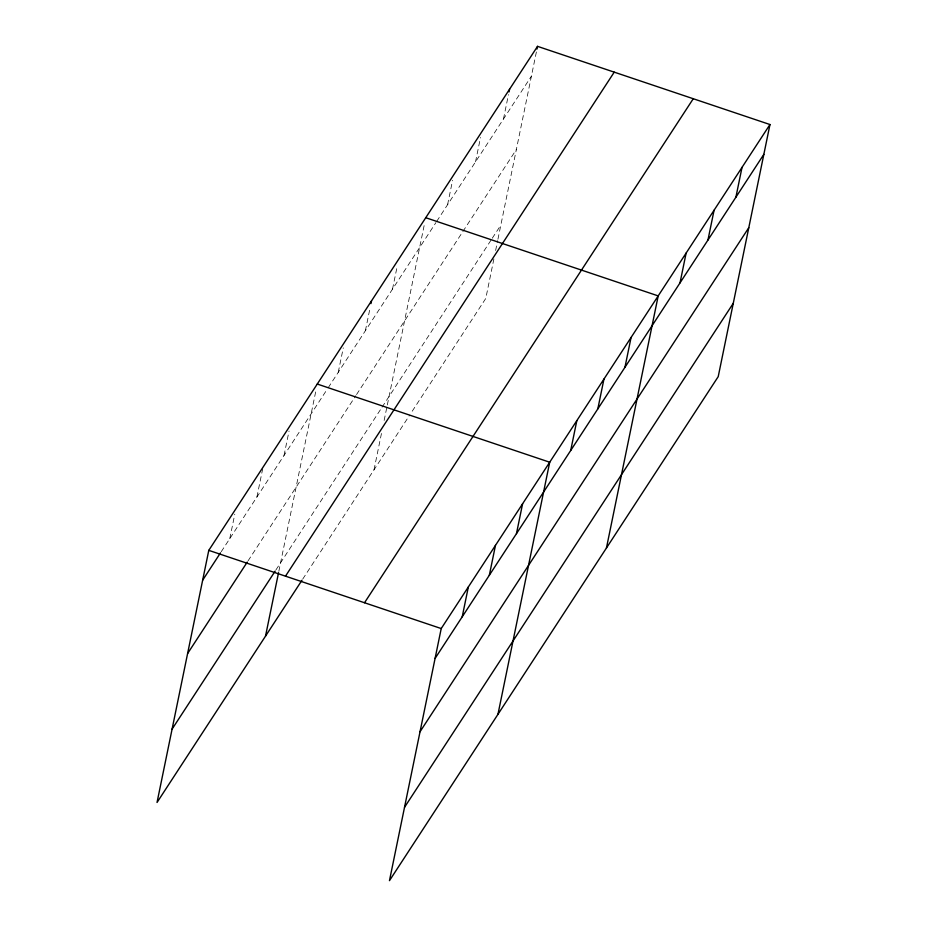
<?xml version="1.0" encoding="UTF-8"?>
<svg xmlns="http://www.w3.org/2000/svg" width="927" height="927" viewBox="0 0 927 927"><rect width="100%" height="100%" fill="white"/><g stroke="black" fill="none" stroke-linecap="round" stroke-linejoin="round"><path stroke-width="0.7" stroke-dasharray="4.63 3.48" d="M229.78 538.622L234.786 514.207M256.906 497.034L262.747 468.564M284.021 455.458L289.039 431.043M278.842 571.252L315.875 390.823M338.262 372.295L343.28 347.88M365.389 330.719L370.116 307.66M392.503 289.131L397.243 266.072M374.01 469.815L381.82 431.727M384.137 420.452L387.034 406.339M387.324 404.937L424.636 223.14M447.579 204.705L452.585 180.301M475.516 161.866L480.522 137.463M503.465 119.027L508.471 94.612M493.882 258.957L485.783 298.448L410.487 413.882M495.621 250.487L497.648 240.614M497.938 239.212L536.976 49.061M221.252 551.692L327.416 388.923M328.193 387.741L435.933 222.561M436.71 221.368L531.403 76.188M248.042 560.881L355.759 395.748M356.536 394.554L516.351 149.537M275.922 569.92L381.31 408.343M382.086 407.162L491.519 239.386M492.295 238.193L500.835 225.099M302.712 579.12L409.711 415.076"/><path stroke-width="1.39" d="M769.966 124.531L441.217 628.552L389.467 880.65L718.216 376.64L769.966 124.531L537.533 46.35L208.784 550.36L157.034 802.469L301.935 580.302M265.516 636.142L278.552 572.666M370.951 303.592L371.507 300.881M509.027 91.9L509.583 89.189M536.976 49.061L537.533 46.35M462.214 616.803L468.344 586.965M489.34 575.227L495.458 545.389M516.466 533.639L522.585 503.801M497.961 714.323L549.711 462.225L317.266 384.045M570.708 450.476L576.826 420.638M597.822 408.9L603.952 379.062M624.949 367.312L631.067 337.486M606.443 547.996L658.193 295.898L425.76 217.718M680.012 282.897L686.131 253.059M707.95 240.058L714.08 210.22M735.899 197.208L742.017 167.37M202.654 580.198L220.475 552.874M187.602 653.547L247.266 562.075M172.086 729.12L275.157 571.113M285.493 576.165L614.23 72.155M364.52 602.747L693.257 98.737M435.099 658.39L763.836 154.369M420.035 731.727L748.784 227.718M404.531 807.301L733.269 303.291M208.784 550.36L441.217 628.552"/></g></svg>
